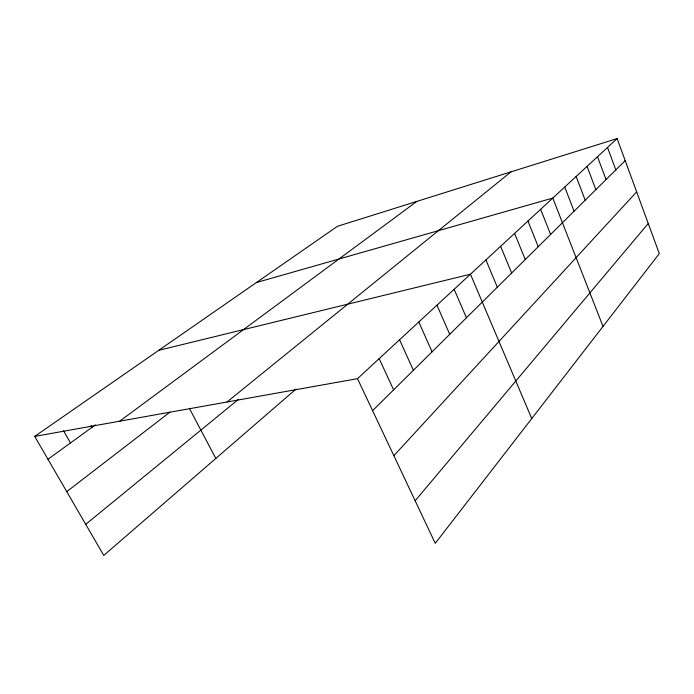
<?xml version="1.0" encoding="UTF-8"?>
<svg xmlns="http://www.w3.org/2000/svg" width="694" height="694" viewBox="0 0 694 694"><rect width="100%" height="100%" fill="white"/><g stroke="black" fill="none" stroke-linecap="round" stroke-linejoin="round"><path stroke-width="1.04" d="M415.151 500.764L648.248 223.485M393.862 455.672L636.65 191.865M372.617 410.666L625.19 160.609M357.505 378.664L617.113 138.583L659.3 253.631L435.251 543.333L357.505 378.664L34.7 436.396L103.762 555.417L296 389.074M85.726 524.334L238.398 399.406M226.99 402.008L510.984 171.869M66.763 491.647L169.943 412.141M119.698 421.189L416.886 201.381M47.973 459.272L95.451 424.849M34.7 436.396L337.466 226.296L617.113 138.583M256.407 282.545L552.78 198.076L603.017 326.406M158.735 350.323L470.454 274.208L531.734 418.577M63.527 430.774L70.476 442.954M90.975 425.5L92.007 427.339M189.609 408.792L215.825 458.456M379.158 358.642L393.611 389.872M399.553 339.782L413.398 370.284M418.786 321.99L432.076 351.797M436.96 305.187L449.729 334.326M454.154 289.285L466.437 317.774M485.921 259.903L497.329 287.195M500.626 246.309L511.634 273.028M514.61 233.375L525.254 259.556M527.934 221.048L538.232 246.708M540.643 209.293L550.611 234.451M564.725 187.033L574.077 211.219M576.133 176.476L585.207 200.202M587.046 166.387L595.851 189.662M597.491 156.723L606.044 179.573M607.51 147.458L615.812 169.891"/></g></svg>
